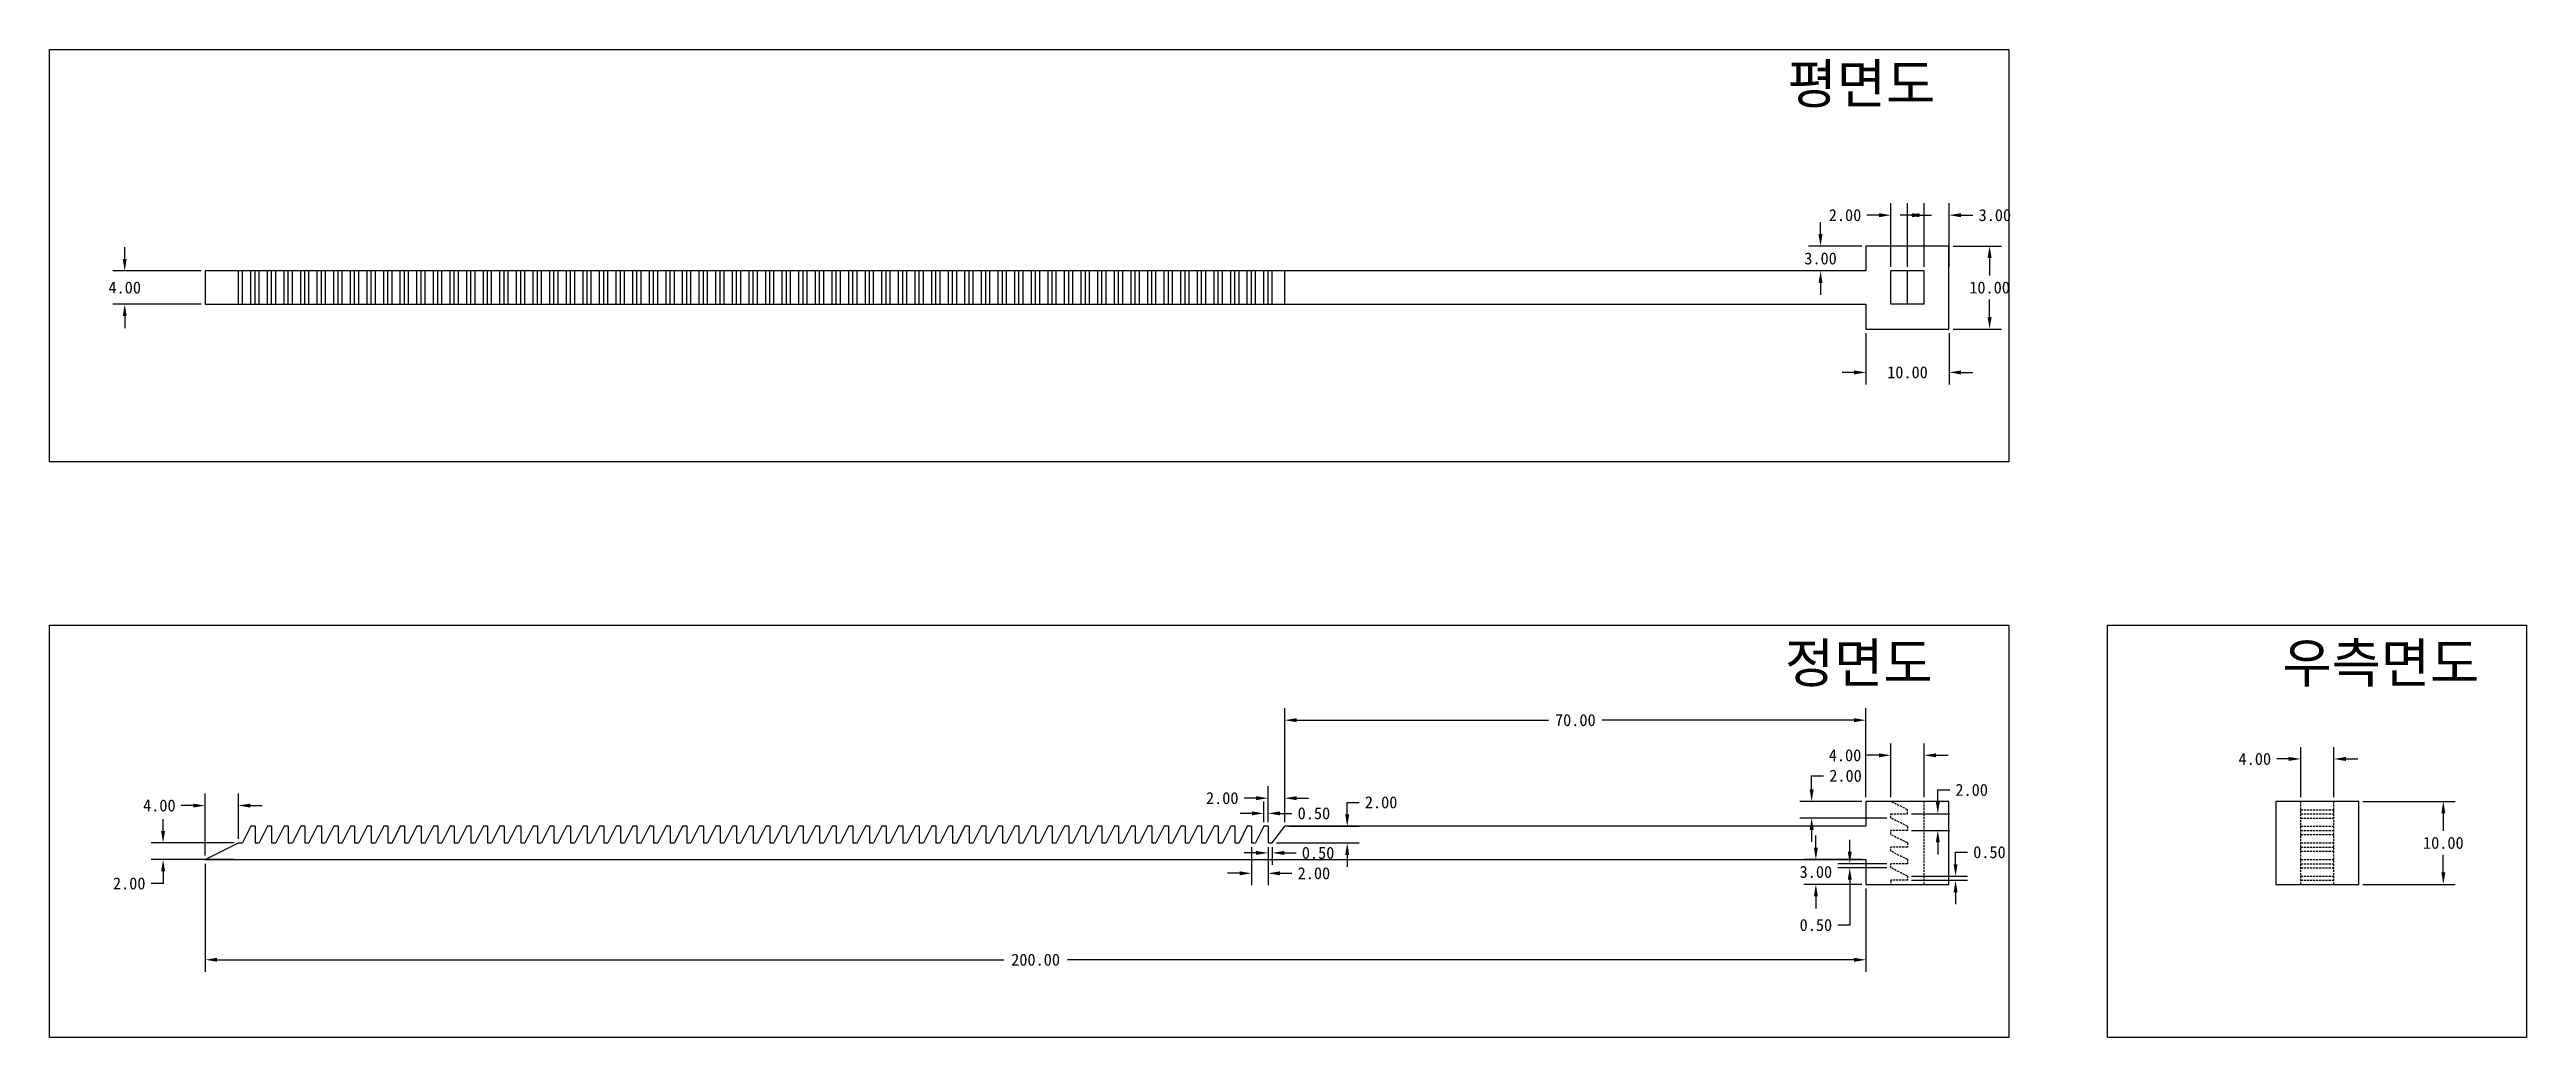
# Model space of a CAD drawing. Header units: millimetres. Extents: x -470 to -172, y -98 to 21.
import ezdxf

# ---------------------------------------------------------------- set-up
doc = ezdxf.new("R2010")
doc.units = ezdxf.units.MM
doc.linetypes.add('HIDDEN', pattern=[0.375, 0.25, -0.125])
doc.layers.add('Dim', color=1, linetype='Continuous')
doc.layers.add('Hidden', color=2, linetype='HIDDEN')
doc.dimstyles.get("Standard").update_dxf_attribs({"dimscale": 8, "dimtxt": 0.18, "dimasz": 0.18, "dimexe": 0.18, "dimexo": 0.0625, "dimgap": 0.09, "dimtad": 0, "dimtih": 1, "dimtoh": 1, "dimzin": 0, "dimdsep": 46, "dimtxsty": 'Standard', "dimcen": 0.09, "dimclrt": 4, "dimadec": 0, "dimazin": 0, "dimtfac": 1, "dimtofl": 0, "dimtmove": 0, "dimatfit": 3, "dimfxl": 1, "dimtolj": 1, "dimtzin": 0, "dimarcsym": 0})

# ---------------------------------------------------------------- blocks, each defined once
blk = doc.blocks.new('*U4')
for p, q in [((0.5, 1), (-0.5, -1)), ((1, 1), (0.5, 1)), ((1, 1), (1, -1)), ((-1, -1), (-0.5, -1))]:
    blk.add_line(p, q)
blk = doc.blocks.new('*U5')
at = {"color": 0, "linetype": 'ByBlock', "lineweight": -2, "transparency": 16777216}
for p in [(-122, 0), (-120, 0), (-118, 0), (-116, 0), (-114, 0), (-112, 0), (-110, 0), (-108, 0), (-106, 0), (-104, 0), (-102, 0), (-100, 0), (-98, 0), (-96, 0), (-94, 0), (-92, 0), (-90, 0), (-88, 0), (-86, 0), (-84, 0), (-82, 0), (-80, 0), (-78, 0), (-76, 0), (-74, 0), (-72, 0), (-70, 0), (-68, 0), (-66, 0), (-64, 0), (-62, 0), (-60, 0), (-58, 0), (-56, 0), (-54, 0), (-52, 0), (-50, 0), (-48, 0), (-46, 0), (-44, 0), (-42, 0), (-40, 0), (-38, 0), (-36, 0), (-34, 0), (-32, 0), (-30, 0), (-28, 0), (-26, 0), (-24, 0), (-22, 0), (-20, 0), (-18, 0), (-16, 0), (-14, 0), (-12, 0), (-10, 0), (-8, 0), (-6, 0), (-4, 0), (-2, 0), (0, 0)]:
    blk.add_blockref('*U4', p, dxfattribs=at)
blk = doc.blocks.new('*D7')
at = {"layer": 'Defpoints', "color": 0, "transparency": 16777216}
for p in [(-191.84, -69.73), (-181.66, -69.73), (-191.84, -79.73)]:
    blk.add_point(p, dxfattribs=at)
at = {"layer": 'Dim', "color": 0, "lineweight": -2, "transparency": 16777216}
for p, q in [((-191.34, -69.73), (-180.22, -69.73)), ((-181.66, -71.17), (-181.66, -73.29)), ((-181.66, -78.29), (-181.66, -76.17)), ((-191.34, -79.73), (-180.22, -79.73))]:
    blk.add_line(p, q, dxfattribs=at)
at = {"layer": 'Dim', "color": 0, "transparency": 16777216}
for points in [[(-181.9, -71.17), (-181.42, -71.17), (-181.66, -69.73)], [(-181.9, -78.29), (-181.42, -78.29), (-181.66, -79.73)]]:
    blk.add_solid(points, dxfattribs=at)
at = {"layer": 'Dim', "color": 4, "transparency": 16777216, "insert": (-181.66, -74.73), "char_height": 1.44, "attachment_point": 5}
blk.add_mtext('\\A1;10.00', dxfattribs=at)
blk = doc.blocks.new('*D8')
at = {"layer": 'Defpoints', "color": 0, "transparency": 16777216}
for p in [(-241.19, -2.86), (-236.3, -2.86), (-241.19, -12.86)]:
    blk.add_point(p, dxfattribs=at)
at = {"layer": 'Dim', "color": 0, "lineweight": -2, "transparency": 16777216}
for p, q in [((-240.69, -2.86), (-234.86, -2.86)), ((-236.3, -4.3), (-236.3, -6.42)), ((-236.3, -11.42), (-236.3, -9.3)), ((-240.69, -12.86), (-234.86, -12.86))]:
    blk.add_line(p, q, dxfattribs=at)
at = {"layer": 'Dim', "color": 0, "transparency": 16777216}
for points in [[(-236.54, -4.3), (-236.06, -4.3), (-236.3, -2.86)], [(-236.54, -11.42), (-236.06, -11.42), (-236.3, -12.86)]]:
    blk.add_solid(points, dxfattribs=at)
at = {"layer": 'Dim', "color": 4, "transparency": 16777216, "insert": (-236.3, -7.86), "char_height": 1.44, "attachment_point": 5}
blk.add_mtext('\\A1;10.00', dxfattribs=at)
blk = doc.blocks.new('*D9')
at = {"layer": 'Defpoints', "color": 0, "transparency": 16777216}
for p in [(-248.19, -64.18), (-248.19, -69.73), (-244.19, -69.73)]:
    blk.add_point(p, dxfattribs=at)
at = {"layer": 'Dim', "color": 0, "lineweight": -2, "transparency": 16777216}
for p, q in [((-249.63, -64.18), (-251.07, -64.18)), ((-248.19, -69.23), (-248.19, -62.74)), ((-244.19, -69.23), (-244.19, -62.74)), ((-242.75, -64.18), (-241.31, -64.18))]:
    blk.add_line(p, q, dxfattribs=at)
at = {"layer": 'Dim', "color": 0, "transparency": 16777216}
for points in [[(-249.63, -63.94), (-249.63, -64.42), (-248.19, -64.18)], [(-242.75, -63.94), (-242.75, -64.42), (-244.19, -64.18)]]:
    blk.add_solid(points, dxfattribs=at)
at = {"layer": 'Dim', "color": 4, "transparency": 16777216, "insert": (-253.71, -64.18), "char_height": 1.44, "attachment_point": 5}
blk.add_mtext('\\A1;4.00', dxfattribs=at)
blk = doc.blocks.new('*D11')
at = {"layer": 'Defpoints', "color": 0, "transparency": 16777216}
for p in [(-251.19, -12.86), (-241.19, -12.86), (-241.19, -18.07)]:
    blk.add_point(p, dxfattribs=at)
at = {"layer": 'Dim', "color": 0, "lineweight": -2, "transparency": 16777216}
for p, q in [((-251.19, -13.36), (-251.19, -19.51)), ((-241.19, -13.36), (-241.19, -19.51)), ((-252.63, -18.07), (-254.07, -18.07)), ((-239.75, -18.07), (-238.31, -18.07))]:
    blk.add_line(p, q, dxfattribs=at)
at = {"layer": 'Dim', "color": 0, "transparency": 16777216}
for points in [[(-252.63, -17.83), (-252.63, -18.31), (-251.19, -18.07)], [(-239.75, -17.83), (-239.75, -18.31), (-241.19, -18.07)]]:
    blk.add_solid(points, dxfattribs=at)
at = {"layer": 'Dim', "color": 4, "transparency": 16777216, "insert": (-246.19, -18.07), "char_height": 1.44, "attachment_point": 5}
blk.add_mtext('\\A1;10.00', dxfattribs=at)
blk = doc.blocks.new('*D12')
at = {"layer": 'Defpoints', "color": 0, "transparency": 16777216}
for p in [(-451.19, -76.73), (-251.19, -79.73), (-251.19, -88.8)]:
    blk.add_point(p, dxfattribs=at)
at = {"layer": 'Dim', "color": 0, "lineweight": -2, "transparency": 16777216}
for p, q in [((-451.19, -77.23), (-451.19, -90.24)), ((-251.19, -80.23), (-251.19, -90.24)), ((-449.75, -88.8), (-355.03, -88.8)), ((-252.63, -88.8), (-347.35, -88.8))]:
    blk.add_line(p, q, dxfattribs=at)
at = {"layer": 'Dim', "color": 0, "transparency": 16777216}
for points in [[(-449.75, -88.56), (-449.75, -89.04), (-451.19, -88.8)], [(-252.63, -88.56), (-252.63, -89.04), (-251.19, -88.8)]]:
    blk.add_solid(points, dxfattribs=at)
at = {"layer": 'Dim', "color": 4, "transparency": 16777216, "insert": (-351.19, -88.8), "char_height": 1.44, "attachment_point": 5}
blk.add_mtext('\\A1;200.00', dxfattribs=at)
blk = doc.blocks.new('*D13')
at = {"layer": 'Defpoints', "color": 0, "transparency": 16777216}
for p in [(-451.19, -5.86), (-460.88, -9.86), (-451.19, -9.86)]:
    blk.add_point(p, dxfattribs=at)
at = {"layer": 'Dim', "color": 0, "lineweight": -2, "transparency": 16777216}
for p, q in [((-460.88, -4.42), (-460.88, -2.98)), ((-451.69, -5.86), (-462.32, -5.86)), ((-451.69, -9.86), (-462.32, -9.86)), ((-460.88, -11.3), (-460.88, -12.74))]:
    blk.add_line(p, q, dxfattribs=at)
at = {"layer": 'Dim', "color": 0, "transparency": 16777216}
for points in [[(-461.12, -4.42), (-460.64, -4.42), (-460.88, -5.86)], [(-461.12, -11.3), (-460.64, -11.3), (-460.88, -9.86)]]:
    blk.add_solid(points, dxfattribs=at)
at = {"layer": 'Dim', "color": 4, "transparency": 16777216, "insert": (-460.88, -7.86), "char_height": 1.44, "attachment_point": 5}
blk.add_mtext('\\A1;4.00', dxfattribs=at)
blk = doc.blocks.new('*D14')
at = {"layer": 'Defpoints', "color": 0, "transparency": 16777216}
for p in [(-256.66, -2.86), (-251.19, -2.86), (-251.19, -5.86)]:
    blk.add_point(p, dxfattribs=at)
at = {"layer": 'Dim', "color": 0, "lineweight": -2, "transparency": 16777216}
for p, q in [((-256.66, -1.42), (-256.66, 0.02)), ((-251.69, -2.86), (-258.1, -2.86)), ((-251.69, -5.86), (-258.1, -5.86)), ((-256.66, -7.3), (-256.66, -8.74))]:
    blk.add_line(p, q, dxfattribs=at)
at = {"layer": 'Dim', "color": 0, "transparency": 16777216}
for points in [[(-256.9, -1.42), (-256.42, -1.42), (-256.66, -2.86)], [(-256.9, -7.3), (-256.42, -7.3), (-256.66, -5.86)]]:
    blk.add_solid(points, dxfattribs=at)
at = {"layer": 'Dim', "color": 4, "transparency": 16777216, "insert": (-256.66, -4.36), "char_height": 1.44, "attachment_point": 5}
blk.add_mtext('\\A1;3.00', dxfattribs=at)
blk = doc.blocks.new('*D15')
at = {"layer": 'Defpoints', "color": 0, "transparency": 16777216}
for p in [(-251.19, -76.73), (-257.22, -79.73), (-251.19, -79.73)]:
    blk.add_point(p, dxfattribs=at)
at = {"layer": 'Dim', "color": 0, "lineweight": -2, "transparency": 16777216}
for p, q in [((-257.22, -75.29), (-257.22, -73.85)), ((-251.69, -76.73), (-258.66, -76.73)), ((-251.69, -79.73), (-258.66, -79.73)), ((-257.22, -81.17), (-257.22, -82.61))]:
    blk.add_line(p, q, dxfattribs=at)
at = {"layer": 'Dim', "color": 0, "transparency": 16777216}
for points in [[(-257.46, -75.29), (-256.98, -75.29), (-257.22, -76.73)], [(-257.46, -81.17), (-256.98, -81.17), (-257.22, -79.73)]]:
    blk.add_solid(points, dxfattribs=at)
at = {"layer": 'Dim', "color": 4, "transparency": 16777216, "insert": (-257.22, -78.23), "char_height": 1.44, "attachment_point": 5}
blk.add_mtext('\\A1;3.00', dxfattribs=at)
blk = doc.blocks.new('*D16')
at = {"layer": 'Defpoints', "color": 0, "transparency": 16777216}
for p in [(-198.84, -64.62), (-198.84, -69.73), (-194.84, -69.73)]:
    blk.add_point(p, dxfattribs=at)
at = {"layer": 'Dim', "color": 0, "lineweight": -2, "transparency": 16777216}
for p, q in [((-200.28, -64.62), (-201.72, -64.62)), ((-198.84, -69.23), (-198.84, -63.18)), ((-194.84, -69.23), (-194.84, -63.18)), ((-193.4, -64.62), (-191.96, -64.62))]:
    blk.add_line(p, q, dxfattribs=at)
at = {"layer": 'Dim', "color": 0, "transparency": 16777216}
for points in [[(-200.28, -64.38), (-200.28, -64.86), (-198.84, -64.62)], [(-193.4, -64.38), (-193.4, -64.86), (-194.84, -64.62)]]:
    blk.add_solid(points, dxfattribs=at)
at = {"layer": 'Dim', "color": 4, "transparency": 16777216, "insert": (-204.36, -64.62), "char_height": 1.44, "attachment_point": 5}
blk.add_mtext('\\A1;4.00', dxfattribs=at)
blk = doc.blocks.new('*D17')
at = {"layer": 'Defpoints', "color": 0, "transparency": 16777216}
for p in [(-321.19, -72.73), (-313.66, -72.73), (-322.69, -74.73)]:
    blk.add_point(p, dxfattribs=at)
at = {"layer": 'Dim', "color": 0, "lineweight": -2, "transparency": 16777216}
for p, q in [((-313.66, -71.29), (-313.66, -69.85)), ((-313.66, -69.85), (-312.22, -69.85)), ((-320.69, -72.73), (-312.22, -72.73)), ((-322.19, -74.73), (-312.22, -74.73)), ((-313.66, -76.17), (-313.66, -77.61))]:
    blk.add_line(p, q, dxfattribs=at)
at = {"layer": 'Dim', "color": 0, "transparency": 16777216}
for points in [[(-313.9, -71.29), (-313.42, -71.29), (-313.66, -72.73)], [(-313.9, -76.17), (-313.42, -76.17), (-313.66, -74.73)]]:
    blk.add_solid(points, dxfattribs=at)
at = {"layer": 'Dim', "color": 4, "transparency": 16777216, "insert": (-309.58, -69.85), "char_height": 1.44, "attachment_point": 5}
blk.add_mtext('\\A1;2.00', dxfattribs=at)
blk = doc.blocks.new('*D18')
at = {"layer": 'Defpoints', "color": 0, "transparency": 16777216}
for p in [(-241.19, 0.86), (-244.19, -5.86), (-241.19, -5.86)]:
    blk.add_point(p, dxfattribs=at)
at = {"layer": 'Dim', "color": 0, "lineweight": -2, "transparency": 16777216}
for p, q in [((-245.63, 0.86), (-247.07, 0.86)), ((-244.19, -5.36), (-244.19, 2.3)), ((-241.19, -5.36), (-241.19, 2.3)), ((-239.75, 0.86), (-238.31, 0.86))]:
    blk.add_line(p, q, dxfattribs=at)
at = {"layer": 'Dim', "color": 0, "transparency": 16777216}
for points in [[(-245.63, 1.1), (-245.63, 0.62), (-244.19, 0.86)], [(-239.75, 1.1), (-239.75, 0.62), (-241.19, 0.86)]]:
    blk.add_solid(points, dxfattribs=at)
at = {"layer": 'Dim', "color": 4, "transparency": 16777216, "insert": (-235.67, 0.86), "char_height": 1.44, "attachment_point": 5}
blk.add_mtext('\\A1;3.00', dxfattribs=at)
blk = doc.blocks.new('*D20')
at = {"layer": 'Defpoints', "color": 0, "transparency": 16777216}
for p in [(-323.19, -69.34), (-323.19, -72.73), (-321.19, -72.73)]:
    blk.add_point(p, dxfattribs=at)
at = {"layer": 'Dim', "color": 0, "lineweight": -2, "transparency": 16777216}
for p, q in [((-323.19, -72.23), (-323.19, -67.9)), ((-321.19, -72.23), (-321.19, -67.9)), ((-324.63, -69.34), (-326.07, -69.34)), ((-319.75, -69.34), (-318.31, -69.34))]:
    blk.add_line(p, q, dxfattribs=at)
at = {"layer": 'Dim', "color": 0, "transparency": 16777216}
for points in [[(-324.63, -69.1), (-324.63, -69.58), (-323.19, -69.34)], [(-319.75, -69.1), (-319.75, -69.58), (-321.19, -69.34)]]:
    blk.add_solid(points, dxfattribs=at)
at = {"layer": 'Dim', "color": 4, "transparency": 16777216, "insert": (-328.71, -69.34), "char_height": 1.44, "attachment_point": 5}
blk.add_mtext('\\A1;2.00', dxfattribs=at)
blk = doc.blocks.new('*D21')
at = {"layer": 'Defpoints', "color": 0, "transparency": 16777216}
for p in [(-325.19, -74.73), (-323.19, -74.73), (-323.19, -78.39)]:
    blk.add_point(p, dxfattribs=at)
at = {"layer": 'Dim', "color": 0, "lineweight": -2, "transparency": 16777216}
for p, q in [((-325.19, -75.23), (-325.19, -79.83)), ((-323.19, -75.23), (-323.19, -79.83)), ((-326.63, -78.39), (-328.07, -78.39)), ((-321.75, -78.39), (-320.31, -78.39))]:
    blk.add_line(p, q, dxfattribs=at)
at = {"layer": 'Dim', "color": 0, "transparency": 16777216}
for points in [[(-326.63, -78.15), (-326.63, -78.63), (-325.19, -78.39)], [(-321.75, -78.15), (-321.75, -78.63), (-323.19, -78.39)]]:
    blk.add_solid(points, dxfattribs=at)
at = {"layer": 'Dim', "color": 4, "transparency": 16777216, "insert": (-317.67, -78.39), "char_height": 1.44, "attachment_point": 5}
blk.add_mtext('\\A1;2.00', dxfattribs=at)
blk = doc.blocks.new('*D22')
at = {"layer": 'Defpoints', "color": 0, "transparency": 16777216}
for p in [(-323.19, -74.73), (-323.19, -75.93), (-322.69, -74.73)]:
    blk.add_point(p, dxfattribs=at)
at = {"layer": 'Dim', "color": 0, "lineweight": -2, "transparency": 16777216}
for p, q in [((-324.63, -75.93), (-326.07, -75.93)), ((-323.19, -75.23), (-323.19, -77.37)), ((-322.69, -75.23), (-322.69, -77.37)), ((-321.25, -75.93), (-319.81, -75.93))]:
    blk.add_line(p, q, dxfattribs=at)
at = {"layer": 'Dim', "color": 0, "transparency": 16777216}
for points in [[(-324.63, -75.69), (-324.63, -76.17), (-323.19, -75.93)], [(-321.25, -75.69), (-321.25, -76.17), (-322.69, -75.93)]]:
    blk.add_solid(points, dxfattribs=at)
at = {"layer": 'Dim', "color": 4, "transparency": 16777216, "insert": (-317.17, -75.93), "char_height": 1.44, "attachment_point": 5}
blk.add_mtext('\\A1;0.50', dxfattribs=at)
blk = doc.blocks.new('*D23')
at = {"layer": 'Defpoints', "color": 0, "transparency": 16777216}
for p in [(-323.19, -71.17), (-323.69, -72.73), (-323.19, -72.73)]:
    blk.add_point(p, dxfattribs=at)
at = {"layer": 'Dim', "color": 0, "lineweight": -2, "transparency": 16777216}
for p, q in [((-325.13, -71.17), (-326.57, -71.17)), ((-323.69, -72.23), (-323.69, -69.73)), ((-323.19, -72.23), (-323.19, -69.73)), ((-321.75, -71.17), (-320.31, -71.17))]:
    blk.add_line(p, q, dxfattribs=at)
at = {"layer": 'Dim', "color": 0, "transparency": 16777216}
for points in [[(-325.13, -70.93), (-325.13, -71.41), (-323.69, -71.17)], [(-321.75, -70.93), (-321.75, -71.41), (-323.19, -71.17)]]:
    blk.add_solid(points, dxfattribs=at)
at = {"layer": 'Dim', "color": 4, "transparency": 16777216, "insert": (-317.67, -71.17), "char_height": 1.44, "attachment_point": 5}
blk.add_mtext('\\A1;0.50', dxfattribs=at)
blk = doc.blocks.new('*D24')
at = {"layer": 'Defpoints', "color": 0, "transparency": 16777216}
for p in [(-451.19, -70.23), (-451.19, -76.73), (-447.19, -74.73)]:
    blk.add_point(p, dxfattribs=at)
at = {"layer": 'Dim', "color": 0, "lineweight": -2, "transparency": 16777216}
for p, q in [((-452.63, -70.23), (-454.07, -70.23)), ((-451.19, -76.23), (-451.19, -68.79)), ((-447.19, -74.23), (-447.19, -68.79)), ((-445.75, -70.23), (-444.31, -70.23))]:
    blk.add_line(p, q, dxfattribs=at)
at = {"layer": 'Dim', "color": 0, "transparency": 16777216}
for points in [[(-452.63, -69.99), (-452.63, -70.47), (-451.19, -70.23)], [(-445.75, -69.99), (-445.75, -70.47), (-447.19, -70.23)]]:
    blk.add_solid(points, dxfattribs=at)
at = {"layer": 'Dim', "color": 4, "transparency": 16777216, "insert": (-456.71, -70.23), "char_height": 1.44, "attachment_point": 5}
blk.add_mtext('\\A1;4.00', dxfattribs=at)
blk = doc.blocks.new('*D25')
at = {"layer": 'Defpoints', "color": 0, "transparency": 16777216}
for p in [(-456.26, -76.73), (-447.19, -74.73), (-447.19, -76.73)]:
    blk.add_point(p, dxfattribs=at)
at = {"layer": 'Dim', "color": 0, "lineweight": -2, "transparency": 16777216}
for p, q in [((-456.26, -73.29), (-456.26, -71.85)), ((-447.69, -74.73), (-457.7, -74.73)), ((-447.69, -76.73), (-457.7, -76.73)), ((-456.26, -79.61), (-457.7, -79.61)), ((-456.26, -78.17), (-456.26, -79.61))]:
    blk.add_line(p, q, dxfattribs=at)
at = {"layer": 'Dim', "color": 0, "transparency": 16777216}
for points in [[(-456.5, -73.29), (-456.02, -73.29), (-456.26, -74.73)], [(-456.5, -78.17), (-456.02, -78.17), (-456.26, -76.73)]]:
    blk.add_solid(points, dxfattribs=at)
at = {"layer": 'Dim', "color": 4, "transparency": 16777216, "insert": (-460.34, -79.61), "char_height": 1.44, "attachment_point": 5}
blk.add_mtext('\\A1;2.00', dxfattribs=at)
blk = doc.blocks.new('*D26')
at = {"layer": 'Defpoints', "color": 0, "transparency": 16777216}
for p in [(-248.19, 0.86), (-248.19, -5.86), (-246.19, -5.86)]:
    blk.add_point(p, dxfattribs=at)
at = {"layer": 'Dim', "color": 0, "lineweight": -2, "transparency": 16777216}
for p, q in [((-249.63, 0.86), (-251.07, 0.86)), ((-248.19, -5.36), (-248.19, 2.3)), ((-246.19, -5.36), (-246.19, 2.3)), ((-244.75, 0.86), (-243.31, 0.86))]:
    blk.add_line(p, q, dxfattribs=at)
at = {"layer": 'Dim', "color": 0, "transparency": 16777216}
for points in [[(-249.63, 1.1), (-249.63, 0.62), (-248.19, 0.86)], [(-244.75, 1.1), (-244.75, 0.62), (-246.19, 0.86)]]:
    blk.add_solid(points, dxfattribs=at)
at = {"layer": 'Dim', "color": 4, "transparency": 16777216, "insert": (-253.71, 0.86), "char_height": 1.44, "attachment_point": 5}
blk.add_mtext('\\A1;2.00', dxfattribs=at)
blk = doc.blocks.new('*D27')
at = {"layer": 'Defpoints', "color": 0, "transparency": 16777216}
for p in [(-251.19, -69.73), (-257.73, -71.73), (-248.19, -71.73)]:
    blk.add_point(p, dxfattribs=at)
at = {"layer": 'Dim', "color": 0, "lineweight": -2, "transparency": 16777216}
for p, q in [((-257.73, -68.29), (-257.73, -66.65)), ((-257.73, -66.65), (-256.29, -66.65)), ((-251.69, -69.73), (-259.17, -69.73)), ((-248.69, -71.73), (-259.17, -71.73)), ((-257.73, -73.17), (-257.73, -74.61))]:
    blk.add_line(p, q, dxfattribs=at)
at = {"layer": 'Dim', "color": 0, "transparency": 16777216}
for points in [[(-257.97, -68.29), (-257.49, -68.29), (-257.73, -69.73)], [(-257.97, -73.17), (-257.49, -73.17), (-257.73, -71.73)]]:
    blk.add_solid(points, dxfattribs=at)
at = {"layer": 'Dim', "color": 4, "transparency": 16777216, "insert": (-253.65, -66.65), "char_height": 1.44, "attachment_point": 5}
blk.add_mtext('\\A1;2.00', dxfattribs=at)
blk = doc.blocks.new('*D28')
at = {"layer": 'Defpoints', "color": 0, "transparency": 16777216}
for p in [(-246.19, -71.23), (-242.54, -71.23), (-246.19, -73.23)]:
    blk.add_point(p, dxfattribs=at)
at = {"layer": 'Dim', "color": 0, "lineweight": -2, "transparency": 16777216}
for p, q in [((-242.54, -69.79), (-242.54, -68.35)), ((-242.54, -68.35), (-241.1, -68.35)), ((-245.69, -71.23), (-241.1, -71.23)), ((-245.69, -73.23), (-241.1, -73.23)), ((-242.54, -74.67), (-242.54, -76.11))]:
    blk.add_line(p, q, dxfattribs=at)
at = {"layer": 'Dim', "color": 0, "transparency": 16777216}
for points in [[(-242.78, -69.79), (-242.3, -69.79), (-242.54, -71.23)], [(-242.78, -74.67), (-242.3, -74.67), (-242.54, -73.23)]]:
    blk.add_solid(points, dxfattribs=at)
at = {"layer": 'Dim', "color": 4, "transparency": 16777216, "insert": (-238.46, -68.35), "char_height": 1.44, "attachment_point": 5}
blk.add_mtext('\\A1;2.00', dxfattribs=at)
blk = doc.blocks.new('*D29')
at = {"layer": 'Defpoints', "color": 0, "transparency": 16777216}
for p in [(-321.19, -59.95), (-251.19, -69.73), (-321.19, -72.73)]:
    blk.add_point(p, dxfattribs=at)
at = {"layer": 'Dim', "color": 0, "lineweight": -2, "transparency": 16777216}
for p, q in [((-321.19, -72.23), (-321.19, -58.51)), ((-251.19, -69.23), (-251.19, -58.51)), ((-319.75, -59.95), (-289.43, -59.95)), ((-252.63, -59.95), (-282.95, -59.95))]:
    blk.add_line(p, q, dxfattribs=at)
at = {"layer": 'Dim', "color": 0, "transparency": 16777216}
for points in [[(-319.75, -59.71), (-319.75, -60.19), (-321.19, -59.95)], [(-252.63, -59.71), (-252.63, -60.19), (-251.19, -59.95)]]:
    blk.add_solid(points, dxfattribs=at)
at = {"layer": 'Dim', "color": 4, "transparency": 16777216, "insert": (-286.19, -59.95), "char_height": 1.44, "attachment_point": 5}
blk.add_mtext('\\A1;70.00', dxfattribs=at)
blk = doc.blocks.new('*D30')
at = {"layer": 'Defpoints', "color": 0, "transparency": 16777216}
for p in [(-246.19, -78.73), (-246.19, -79.23), (-240.4, -78.73)]:
    blk.add_point(p, dxfattribs=at)
at = {"layer": 'Dim', "color": 0, "lineweight": -2, "transparency": 16777216}
for p, q in [((-240.4, -77.29), (-240.4, -75.85)), ((-240.4, -75.85), (-238.96, -75.85)), ((-245.69, -78.73), (-238.96, -78.73)), ((-245.69, -79.23), (-238.96, -79.23)), ((-240.4, -80.67), (-240.4, -82.11))]:
    blk.add_line(p, q, dxfattribs=at)
at = {"layer": 'Dim', "color": 0, "transparency": 16777216}
for points in [[(-240.64, -77.29), (-240.16, -77.29), (-240.4, -78.73)], [(-240.64, -80.67), (-240.16, -80.67), (-240.4, -79.23)]]:
    blk.add_solid(points, dxfattribs=at)
at = {"layer": 'Dim', "color": 4, "transparency": 16777216, "insert": (-236.32, -75.85), "char_height": 1.44, "attachment_point": 5}
blk.add_mtext('\\A1;0.50', dxfattribs=at)
blk = doc.blocks.new('*D31')
at = {"layer": 'Defpoints', "color": 0, "transparency": 16777216}
for p in [(-253.14, -77.23), (-248.19, -77.23), (-248.19, -77.73)]:
    blk.add_point(p, dxfattribs=at)
at = {"layer": 'Dim', "color": 0, "lineweight": -2, "transparency": 16777216}
for p, q in [((-253.14, -75.79), (-253.14, -74.35)), ((-248.69, -77.23), (-254.58, -77.23)), ((-248.69, -77.73), (-254.58, -77.73)), ((-253.14, -79.17), (-253.14, -84.62)), ((-253.14, -84.62), (-254.58, -84.62))]:
    blk.add_line(p, q, dxfattribs=at)
at = {"layer": 'Dim', "color": 0, "transparency": 16777216}
for points in [[(-253.38, -75.79), (-252.9, -75.79), (-253.14, -77.23)], [(-253.38, -79.17), (-252.9, -79.17), (-253.14, -77.73)]]:
    blk.add_solid(points, dxfattribs=at)
at = {"layer": 'Dim', "color": 4, "transparency": 16777216, "insert": (-257.22, -84.62), "char_height": 1.44, "attachment_point": 5}
blk.add_mtext('\\A1;0.50', dxfattribs=at)

msp = doc.modelspace()

# ---------------------------------------------------------------- linework, layer by layer
for p, q in [((-241.191, -2.858), (-251.191, -2.858)), ((-251.191, -2.858), (-251.191, -5.858)), ((-241.191, -12.858), (-241.191, -2.858)), ((-451.191, -5.858), (-451.191, -9.858)), ((-251.191, -5.858), (-451.191, -5.858)), ((-447.191, -9.858), (-447.191, -5.858)), ((-446.691, -9.858), (-446.691, -5.858)), ((-445.691, -9.858), (-445.691, -5.858)), ((-445.191, -9.858), (-445.191, -5.858)), ((-444.691, -9.858), (-444.691, -5.858)), ((-443.691, -9.858), (-443.691, -5.858)), ((-443.191, -9.858), (-443.191, -5.858)), ((-442.691, -9.858), (-442.691, -5.858)), ((-441.691, -9.858), (-441.691, -5.858)), ((-441.191, -9.858), (-441.191, -5.858)), ((-440.691, -9.858), (-440.691, -5.858)), ((-439.691, -9.858), (-439.691, -5.858)), ((-439.191, -9.858), (-439.191, -5.858)), ((-438.691, -9.858), (-438.691, -5.858)), ((-437.691, -9.858), (-437.691, -5.858)), ((-437.191, -9.858), (-437.191, -5.858)), ((-436.691, -9.858), (-436.691, -5.858)), ((-435.691, -9.858), (-435.691, -5.858)), ((-435.191, -9.858), (-435.191, -5.858)), ((-434.691, -9.858), (-434.691, -5.858)), ((-433.691, -9.858), (-433.691, -5.858)), ((-433.191, -9.858), (-433.191, -5.858)), ((-432.691, -9.858), (-432.691, -5.858)), ((-431.691, -9.858), (-431.691, -5.858)), ((-431.191, -9.858), (-431.191, -5.858)), ((-430.691, -9.858), (-430.691, -5.858)), ((-429.691, -9.858), (-429.691, -5.858)), ((-429.191, -9.858), (-429.191, -5.858)), ((-428.691, -9.858), (-428.691, -5.858)), ((-427.691, -9.858), (-427.691, -5.858)), ((-427.191, -9.858), (-427.191, -5.858)), ((-426.691, -9.858), (-426.691, -5.858)), ((-425.691, -9.858), (-425.691, -5.858)), ((-425.191, -9.858), (-425.191, -5.858)), ((-424.691, -9.858), (-424.691, -5.858)), ((-423.691, -9.858), (-423.691, -5.858)), ((-423.191, -9.858), (-423.191, -5.858)), ((-422.691, -9.858), (-422.691, -5.858)), ((-421.691, -9.858), (-421.691, -5.858)), ((-421.191, -9.858), (-421.191, -5.858)), ((-420.691, -9.858), (-420.691, -5.858)), ((-419.691, -9.858), (-419.691, -5.858)), ((-419.191, -9.858), (-419.191, -5.858)), ((-418.691, -9.858), (-418.691, -5.858)), ((-417.691, -9.858), (-417.691, -5.858)), ((-417.191, -9.858), (-417.191, -5.858)), ((-416.691, -9.858), (-416.691, -5.858)), ((-415.691, -9.858), (-415.691, -5.858)), ((-415.191, -9.858), (-415.191, -5.858)), ((-414.691, -9.858), (-414.691, -5.858)), ((-413.691, -9.858), (-413.691, -5.858)), ((-413.191, -9.858), (-413.191, -5.858)), ((-412.691, -9.858), (-412.691, -5.858)), ((-411.691, -9.858), (-411.691, -5.858)), ((-411.191, -9.858), (-411.191, -5.858)), ((-410.691, -9.858), (-410.691, -5.858)), ((-409.691, -9.858), (-409.691, -5.858)), ((-409.191, -9.858), (-409.191, -5.858)), ((-408.691, -9.858), (-408.691, -5.858)), ((-407.691, -9.858), (-407.691, -5.858)), ((-407.191, -9.858), (-407.191, -5.858)), ((-406.691, -9.858), (-406.691, -5.858)), ((-405.691, -9.858), (-405.691, -5.858)), ((-405.191, -9.858), (-405.191, -5.858)), ((-404.691, -9.858), (-404.691, -5.858)), ((-403.691, -9.858), (-403.691, -5.858)), ((-403.191, -9.858), (-403.191, -5.858)), ((-402.691, -9.858), (-402.691, -5.858)), ((-401.691, -9.858), (-401.691, -5.858)), ((-401.191, -9.858), (-401.191, -5.858)), ((-400.691, -9.858), (-400.691, -5.858)), ((-399.691, -9.858), (-399.691, -5.858)), ((-399.191, -9.858), (-399.191, -5.858)), ((-398.691, -9.858), (-398.691, -5.858)), ((-397.691, -9.858), (-397.691, -5.858)), ((-397.191, -9.858), (-397.191, -5.858)), ((-396.691, -9.858), (-396.691, -5.858)), ((-395.691, -9.858), (-395.691, -5.858)), ((-395.191, -9.858), (-395.191, -5.858)), ((-394.691, -9.858), (-394.691, -5.858)), ((-393.691, -9.858), (-393.691, -5.858)), ((-393.191, -9.858), (-393.191, -5.858)), ((-392.691, -9.858), (-392.691, -5.858)), ((-391.691, -9.858), (-391.691, -5.858)), ((-391.191, -9.858), (-391.191, -5.858)), ((-390.691, -9.858), (-390.691, -5.858)), ((-389.691, -9.858), (-389.691, -5.858)), ((-389.191, -9.858), (-389.191, -5.858)), ((-388.691, -9.858), (-388.691, -5.858)), ((-387.691, -9.858), (-387.691, -5.858)), ((-387.191, -9.858), (-387.191, -5.858)), ((-386.691, -9.858), (-386.691, -5.858)), ((-385.691, -9.858), (-385.691, -5.858)), ((-385.191, -9.858), (-385.191, -5.858)), ((-384.691, -9.858), (-384.691, -5.858)), ((-383.691, -9.858), (-383.691, -5.858)), ((-383.191, -9.858), (-383.191, -5.858)), ((-382.691, -9.858), (-382.691, -5.858)), ((-381.691, -9.858), (-381.691, -5.858)), ((-381.191, -9.858), (-381.191, -5.858)), ((-380.691, -9.858), (-380.691, -5.858)), ((-379.691, -9.858), (-379.691, -5.858)), ((-379.191, -9.858), (-379.191, -5.858)), ((-378.691, -9.858), (-378.691, -5.858)), ((-377.691, -9.858), (-377.691, -5.858)), ((-377.191, -9.858), (-377.191, -5.858)), ((-376.691, -9.858), (-376.691, -5.858)), ((-375.691, -9.858), (-375.691, -5.858)), ((-375.191, -9.858), (-375.191, -5.858)), ((-374.691, -9.858), (-374.691, -5.858)), ((-373.691, -9.858), (-373.691, -5.858)), ((-373.191, -9.858), (-373.191, -5.858)), ((-372.691, -9.858), (-372.691, -5.858)), ((-371.691, -9.858), (-371.691, -5.858)), ((-371.191, -9.858), (-371.191, -5.858)), ((-370.691, -9.858), (-370.691, -5.858)), ((-369.691, -9.858), (-369.691, -5.858)), ((-369.191, -9.858), (-369.191, -5.858)), ((-368.691, -9.858), (-368.691, -5.858)), ((-367.691, -9.858), (-367.691, -5.858)), ((-367.191, -9.858), (-367.191, -5.858)), ((-366.691, -9.858), (-366.691, -5.858)), ((-365.691, -9.858), (-365.691, -5.858)), ((-365.191, -9.858), (-365.191, -5.858)), ((-364.691, -9.858), (-364.691, -5.858)), ((-363.691, -9.858), (-363.691, -5.858)), ((-363.191, -9.858), (-363.191, -5.858)), ((-362.691, -9.858), (-362.691, -5.858)), ((-361.691, -9.858), (-361.691, -5.858)), ((-361.191, -9.858), (-361.191, -5.858)), ((-360.691, -9.858), (-360.691, -5.858)), ((-359.691, -9.858), (-359.691, -5.858)), ((-359.191, -9.858), (-359.191, -5.858)), ((-358.691, -9.858), (-358.691, -5.858)), ((-357.691, -9.858), (-357.691, -5.858)), ((-357.191, -9.858), (-357.191, -5.858)), ((-356.691, -9.858), (-356.691, -5.858)), ((-355.691, -9.858), (-355.691, -5.858)), ((-355.191, -9.858), (-355.191, -5.858)), ((-354.691, -9.858), (-354.691, -5.858)), ((-353.691, -9.858), (-353.691, -5.858)), ((-353.191, -9.858), (-353.191, -5.858)), ((-352.691, -9.858), (-352.691, -5.858)), ((-351.691, -9.858), (-351.691, -5.858)), ((-351.191, -9.858), (-351.191, -5.858)), ((-350.691, -9.858), (-350.691, -5.858)), ((-349.691, -9.858), (-349.691, -5.858)), ((-349.191, -9.858), (-349.191, -5.858)), ((-348.691, -9.858), (-348.691, -5.858)), ((-347.691, -9.858), (-347.691, -5.858)), ((-347.191, -9.858), (-347.191, -5.858)), ((-346.691, -9.858), (-346.691, -5.858)), ((-345.691, -9.858), (-345.691, -5.858)), ((-345.191, -9.858), (-345.191, -5.858)), ((-344.691, -9.858), (-344.691, -5.858)), ((-343.691, -9.858), (-343.691, -5.858)), ((-343.191, -9.858), (-343.191, -5.858)), ((-342.691, -9.858), (-342.691, -5.858)), ((-341.691, -9.858), (-341.691, -5.858)), ((-341.191, -9.858), (-341.191, -5.858)), ((-340.691, -9.858), (-340.691, -5.858)), ((-339.691, -9.858), (-339.691, -5.858)), ((-339.191, -9.858), (-339.191, -5.858)), ((-338.691, -9.858), (-338.691, -5.858)), ((-337.691, -9.858), (-337.691, -5.858)), ((-337.191, -9.858), (-337.191, -5.858)), ((-336.691, -9.858), (-336.691, -5.858)), ((-335.691, -9.858), (-335.691, -5.858)), ((-335.191, -9.858), (-335.191, -5.858)), ((-334.691, -9.858), (-334.691, -5.858)), ((-333.691, -9.858), (-333.691, -5.858)), ((-333.191, -9.858), (-333.191, -5.858)), ((-332.691, -9.858), (-332.691, -5.858)), ((-331.691, -9.858), (-331.691, -5.858)), ((-331.191, -9.858), (-331.191, -5.858)), ((-330.691, -9.858), (-330.691, -5.858)), ((-329.691, -9.858), (-329.691, -5.858)), ((-329.191, -9.858), (-329.191, -5.858)), ((-328.691, -9.858), (-328.691, -5.858)), ((-327.691, -9.858), (-327.691, -5.858)), ((-327.191, -9.858), (-327.191, -5.858)), ((-326.691, -9.858), (-326.691, -5.858)), ((-325.691, -9.858), (-325.691, -5.858)), ((-325.191, -9.858), (-325.191, -5.858)), ((-324.691, -9.858), (-324.691, -5.858)), ((-323.691, -9.858), (-323.691, -5.858)), ((-323.191, -9.858), (-323.191, -5.858)), ((-322.691, -9.858), (-322.691, -5.858)), ((-321.191, -9.858), (-321.191, -5.858)), ((-248.191, -9.858), (-248.191, -5.858)), ((-244.191, -5.858), (-248.191, -5.858)), ((-246.191, -9.858), (-246.191, -5.858)), ((-244.191, -9.858), (-244.191, -5.858)), ((-451.191, -9.858), (-251.191, -9.858)), ((-251.191, -9.858), (-251.191, -12.858)), ((-244.191, -9.858), (-248.191, -9.858)), ((-251.191, -12.858), (-241.191, -12.858)), ((-241.191, -69.729), (-251.191, -69.729)), ((-251.191, -69.729), (-251.191, -72.729)), ((-241.191, -79.729), (-241.191, -69.729)), ((-191.845, -69.729), (-201.845, -69.729)), ((-201.845, -69.729), (-201.845, -79.729)), ((-191.845, -79.729), (-191.845, -69.729)), ((-322.691, -74.729), (-321.191, -72.729)), ((-251.191, -72.729), (-321.191, -72.729)), ((-451.191, -76.729), (-447.191, -74.729)), ((-451.191, -76.729), (-251.191, -76.729)), ((-323.191, -74.729), (-322.691, -74.729)), ((-251.191, -76.729), (-251.191, -79.729)), ((-251.191, -79.729), (-241.191, -79.729)), ((-201.845, -79.729), (-191.845, -79.729))]:
    msp.add_line(p, q)
for points in [[(-469.934, 20.805), (-233.988, 20.805), (-233.988, -28.854), (-469.934, -28.854)], [(-469.934, -48.495), (-233.988, -48.495), (-233.988, -98.154), (-469.934, -98.154)], [(-222.111, -48.495), (-171.649, -48.495), (-171.649, -98.154), (-222.111, -98.154)]]:
    msp.add_lwpolyline(points, close=True)
at = {"layer": 'Hidden'}
for p, q in [((-246.191, -70.729), (-248.191, -69.729)), ((-248.191, -71.729), (-248.191, -71.229)), ((-248.191, -71.229), (-246.191, -71.229)), ((-246.191, -71.229), (-246.191, -70.729)), ((-244.191, -79.729), (-244.191, -69.729)), ((-198.845, -69.729), (-198.845, -79.729)), ((-198.845, -70.729), (-194.845, -70.729)), ((-198.845, -71.229), (-194.845, -71.229)), ((-194.845, -79.729), (-194.845, -69.729)), ((-246.191, -72.729), (-248.191, -71.729)), ((-246.191, -73.229), (-248.191, -73.229)), ((-248.191, -73.729), (-248.191, -73.229)), ((-246.191, -74.729), (-248.191, -73.729)), ((-246.191, -72.729), (-246.191, -73.229)), ((-198.845, -71.729), (-194.845, -71.729)), ((-198.845, -72.729), (-194.845, -72.729)), ((-198.845, -73.229), (-194.845, -73.229)), ((-198.845, -73.729), (-194.845, -73.729)), ((-246.191, -75.229), (-248.191, -75.229)), ((-248.191, -75.729), (-248.191, -75.229)), ((-246.191, -76.729), (-248.191, -75.729)), ((-246.191, -77.229), (-248.191, -77.229)), ((-248.191, -77.729), (-248.191, -77.229)), ((-246.191, -74.729), (-246.191, -75.229)), ((-246.191, -76.729), (-246.191, -77.229)), ((-198.845, -74.729), (-194.845, -74.729)), ((-198.845, -75.229), (-194.845, -75.229)), ((-198.845, -75.729), (-194.845, -75.729)), ((-198.845, -76.729), (-194.845, -76.729)), ((-198.845, -77.229), (-194.845, -77.229)), ((-246.191, -78.729), (-248.191, -77.729)), ((-246.191, -79.229), (-248.191, -79.229)), ((-248.191, -79.229), (-248.191, -79.729)), ((-246.191, -78.729), (-246.191, -79.229)), ((-198.845, -77.729), (-194.845, -77.729)), ((-198.845, -78.729), (-194.845, -78.729)), ((-198.845, -79.229), (-194.845, -79.229))]:
    msp.add_line(p, q, dxfattribs=at)

# ---------------------------------------------------------------- block references
msp.add_blockref('*U5', (-324.191, -73.729))

# ---------------------------------------------------------------- texts
at = {"char_height": 4.72883, "attachment_point": 1}
for s, insert in [('{\\fGulim|b0|i0|c129|p50;평면도}', (-260.633, 19.053)), ('{\\fGulim|b0|i0|c129|p50;정면도}', (-260.957, -50.68)), ('{\\fGulim|b0|i0|c129|p50;우측면도}', (-201.052, -50.68))]:
    msp.add_mtext_dynamic_manual_height_columns(s, width=37.93943, gutter_width=23.644, heights=[0], dxfattribs=dict(at, insert=insert))

# ---------------------------------------------------------------- dimensions: what is measured, and where the dimension line sits
at = {"layer": 'Dim'}
for base, p1, p2, picture, middle in [((-256.66, -2.858), (-251.191, -5.858), (-251.191, -2.858), '*D14', (-256.66, -4.358)), ((-460.875, -9.858), (-451.191, -5.858), (-451.191, -9.858), '*D13', (-460.875, -7.858)), ((-236.304, -2.858), (-241.191, -12.858), (-241.191, -2.858), '*D8', (-236.304, -7.858)), ((-242.539, -71.229), (-246.191, -73.229), (-246.191, -71.229), '*D28', (-238.459, -68.349)), ((-313.665, -72.729), (-322.691, -74.729), (-321.191, -72.729), '*D17', (-309.585, -69.849)), ((-181.656, -69.729), (-191.845, -79.729), (-191.845, -69.729), '*D7', (-181.656, -74.729)), ((-456.261, -76.729), (-447.191, -74.729), (-447.191, -76.729), '*D25', (-460.341, -79.609)), ((-257.221, -79.729), (-251.191, -76.729), (-251.191, -79.729), '*D15', (-257.221, -78.229)), ((-240.398, -78.729), (-246.191, -79.229), (-246.191, -78.729), '*D30', (-236.318, -75.849))]:
    dim = msp.add_linear_dim(base=base, p1=p1, p2=p2, angle=90, dimstyle='Standard', dxfattribs=at)
    dim.commit()
    dim.dimension.update_dxf_attribs({"geometry": picture, "text_midpoint": middle})
for base, p1, p2, picture, middle in [((-248.191, 0.856), (-246.191, -5.858), (-248.191, -5.858), '*D26', (-253.711, 0.856)), ((-323.191, -75.932), (-322.691, -74.729), (-323.191, -74.729), '*D22', (-317.171, -75.932))]:
    dim = msp.add_linear_dim(base=base, p1=p1, p2=p2, dimstyle='Standard', dxfattribs=at)
    dim.commit()
    dim.dimension.update_dxf_attribs({"geometry": picture, "text_midpoint": middle, "dimtype": 160})
for base, p1, p2, picture, middle in [((-241.191, 0.856), (-244.191, -5.858), (-241.191, -5.858), '*D18', (-235.671, 0.856)), ((-241.191, -18.073), (-251.191, -12.858), (-241.191, -12.858), '*D11', (-246.191, -18.073)), ((-321.191, -59.955), (-251.191, -69.729), (-321.191, -72.729), '*D29', (-286.191, -59.955)), ((-248.191, -64.179), (-244.191, -69.729), (-248.191, -69.729), '*D9', (-253.711, -64.179)), ((-198.845, -64.623), (-194.845, -69.729), (-198.845, -69.729), '*D16', (-204.365, -64.623)), ((-323.191, -69.344), (-321.191, -72.729), (-323.191, -72.729), '*D20', (-328.711, -69.344)), ((-451.191, -70.229), (-447.191, -74.729), (-451.191, -76.729), '*D24', (-456.711, -70.229)), ((-323.191, -71.165), (-323.691, -72.729), (-323.191, -72.729), '*D23', (-317.671, -71.165)), ((-251.191, -88.797), (-451.191, -76.729), (-251.191, -79.729), '*D12', (-351.191, -88.797)), ((-323.191, -78.39), (-325.191, -74.729), (-323.191, -74.729), '*D21', (-317.671, -78.39))]:
    dim = msp.add_linear_dim(base=base, p1=p1, p2=p2, dimstyle='Standard', dxfattribs=at)
    dim.commit()
    dim.dimension.update_dxf_attribs({"geometry": picture, "text_midpoint": middle})
for base, p1, p2, picture, middle in [((-257.73, -71.729), (-251.191, -69.729), (-248.191, -71.729), '*D27', (-253.65, -66.645)), ((-253.141, -77.229), (-248.191, -77.729), (-248.191, -77.229), '*D31', (-257.221, -84.623))]:
    dim = msp.add_linear_dim(base=base, p1=p1, p2=p2, angle=90, dimstyle='Standard', dxfattribs=at)
    dim.commit()
    dim.dimension.update_dxf_attribs({"geometry": picture, "text_midpoint": middle, "dimtype": 160})

doc.saveas('drawing.dxf')
